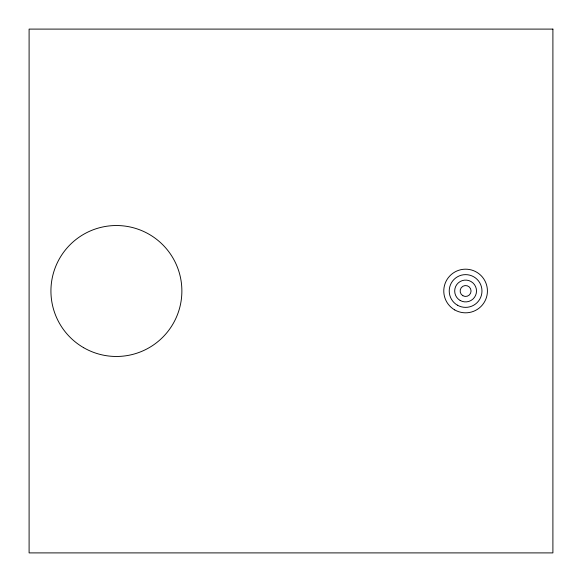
<?xml version="1.0" encoding="UTF-8"?>
<svg xmlns="http://www.w3.org/2000/svg" width="582" height="582" viewBox="0 0 582 582"><rect width="100%" height="100%" fill="white"/><g stroke="black" fill="none" stroke-linecap="round" stroke-linejoin="round"><path stroke-width="0.87" d="M552.9 29.1L29.1 29.1L29.1 552.9L552.9 552.9L552.9 29.1M83.663 347.701A65.475 65.475 0 0 0 181.875 291A65.475 65.475 0 0 0 83.663 234.299A65.475 65.475 0 0 0 83.663 347.701M462.872 295.729A5.456 5.456 0 0 0 471.056 291A5.456 5.456 0 0 0 462.872 286.271A5.456 5.456 0 0 0 462.872 295.729M460.144 300.45A10.913 10.913 0 0 0 476.513 291A10.913 10.913 0 0 0 460.144 281.55A10.913 10.913 0 0 0 460.144 300.45M457.416 305.179A16.369 16.369 0 0 0 481.969 291A16.369 16.369 0 0 0 457.416 276.821A16.369 16.369 0 0 0 457.416 305.179M454.688 309.9A21.825 21.825 0 0 0 487.425 291A21.825 21.825 0 0 0 454.688 272.1A21.825 21.825 0 0 0 454.688 309.9"/></g></svg>
